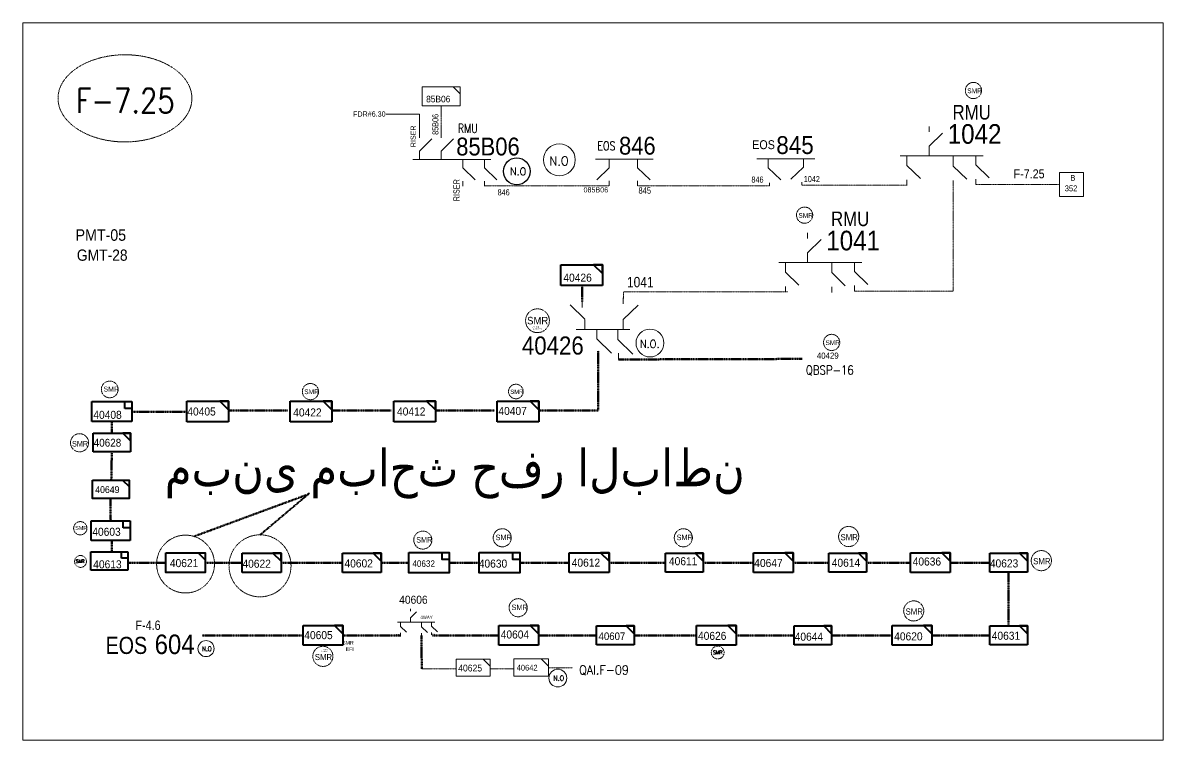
# Model space of a CAD drawing. Header units: metres. Extents: x 65984 to 144644, y -19036 to 23726.
# Drawn here: x 99563 to 100655, y -2833 to -2145 of the extents above; entities that cross this region are included whole.
import ezdxf
from ezdxf.enums import TextEntityAlignment as Align

# ---------------------------------------------------------------- set-up
doc = ezdxf.new("R2010")
doc.units = ezdxf.units.M
doc.header["$MEASUREMENT"] = 0
doc.linetypes.add('DGN Style 3', pattern=[0.013877, 0, -0.013877])
doc.linetypes.add('DGN Style 4', pattern=[1.6, 0.8, -0.4, 0, -0.4])
doc.layers.get('0').update_dxf_attribs({"color": 95, "lineweight": 40})
for name, color, linetype, lineweight in [('d_eos', 111, 'Continuous', 40), ('d_eos no', 121, 'Continuous', 40), ('d_switch', 95, 'Continuous', 40), ('d_tf no', 6, 'Continuous', 40), ('d_ug cable', 95, 'Continuous', 40), ('d_unit sub', 7, 'Continuous', 40), ('fedr no', 95, 'Continuous', 40), ('GRID STATION  04', 7, 'Continuous', 40), ('Level 37', 7, 'Continuous', 0), ('O H MAIN FEEDER', 4, 'Continuous', 100), ('SW N O', 114, 'Continuous', 30)]:
    doc.layers.add(name, color=color, linetype=linetype, lineweight=lineweight)
doc.styles.add('NASKHF', font='naskhf.shx', dxfattribs={"height": 8})
doc.styles.get("Standard").update_dxf_attribs({"font": 'txt.shx'})
doc.styles.add('Style-Arial', font='arial.ttf')
doc.styles.add('Style-ENGINEERING', font='ENGINEERING.shx')
doc.styles.add('Style-msdefault', font='msdefault.shx')
doc.styles.add('Style-simplex', font='simplex.shx')
doc.styles.add('Style-STANDARD', font='STANDARD.shx')

# ---------------------------------------------------------------- blocks, each defined once
blk = doc.blocks.new('TF_8')
at = {"color": 0, "linetype": 'ByBlock', "lineweight": -2}
blk.add_line((6.3, 4.95), (9.9, 1.35), dxfattribs=at)
blk.add_3dface([(-10.1, 4.95), (9.9, 4.95), (9.9, -5.05), (-10.1, -5.05)], dxfattribs=at)
blk = doc.blocks.new('*U3575')
at = {"layer": 'SW N O', "color": 3}
blk.add_circle((0, 0), 16.8, dxfattribs=at)
at = {"layer": 'SW N O', "color": 3, "style": 'Style-STANDARD'}
blk.add_text('N.O', height=9.6, dxfattribs=at).set_placement((1.7, -0.2), align=Align.MIDDLE_CENTER)
blk = doc.blocks.new('*U3660')
at = {"layer": 'd_eos', "color": 2, "linetype": 'Continuous', "lineweight": 13, "ltscale": 1.176603}
for p, q in [((-15, 23.2), (-15, 28.5)), ((-15, 9.5), (-2.1, 22.1)), ((-42.7, 0.3), (36.9, 0.3)), ((-36.2, 0.3), (-36.2, -9)), ((-15, 0.3), (-15, 9.5)), ((8.2, 0.3), (8.2, -9.5)), ((29.8, 0.3), (29.8, -8.3)), ((-36.2, -9), (-23.3, -21.5)), ((8.2, -9.5), (21.1, -22.1)), ((29.8, -8.3), (42.7, -20.8)), ((-36.2, -22.7), (-36.2, -27.9)), ((8.2, -23.3), (8.2, -28.5)), ((29.8, -22), (29.8, -27.2))]:
    blk.add_line(p, q, dxfattribs=at)
blk = doc.blocks.new('*U2272')
at = {"layer": 'd_unit sub', "color": 2, "linetype": 'Continuous', "lineweight": 40}
for p, q in [((-9.2, 4.61), (9.19, 4.61)), ((-9.2, -4.58), (-9.2, 4.61)), ((9.19, 0.73), (5.31, 4.61)), ((5.97, 4.61), (9.19, 4.61)), ((9.19, 4.61), (9.19, 1.4)), ((9.19, 4.61), (9.19, -4.58)), ((9.19, -4.58), (-9.2, -4.58))]:
    blk.add_line(p, q, dxfattribs=at)
blk = doc.blocks.new('*U2271')
at = {"layer": 'd_unit sub', "color": 2, "linetype": 'Continuous', "lineweight": 40, "flags": 128}
blk.add_lwpolyline([(9.33, 0.72), (9.33, 4.66), (5.4, 4.66)], close=True, dxfattribs=at)
at = {"layer": 'd_unit sub', "color": 2, "linetype": 'Continuous', "lineweight": 40, "xscale": 1.012992017752027, "yscale": 1.012992017752027, "zscale": 1.012992017752027}
blk.add_blockref('*U2272', (0.02, -0.02), dxfattribs=at)
blk = doc.blocks.new('*U656')
at = {"layer": 'd_unit sub', "color": 2, "linetype": 'Continuous', "lineweight": 40}
for p, q in [((-9.2, 4.59), (9.19, 4.59)), ((-9.2, -4.61), (-9.2, 4.59)), ((5.97, 4.59), (9.19, 4.59)), ((5.97, 1.37), (5.97, 4.59)), ((9.19, 1.37), (5.97, 1.37)), ((9.19, 4.59), (9.19, 1.37)), ((9.19, 4.59), (9.19, -4.61)), ((9.19, -4.61), (-9.2, -4.61))]:
    blk.add_line(p, q, dxfattribs=at)
blk = doc.blocks.new('TF3')
at = {"color": 0, "linetype": 'ByBlock', "lineweight": -2}
for p, q in [((11.3, 9), (18.3, 9)), ((18.3, 9), (18.3, 2))]:
    blk.add_line(p, q, dxfattribs=at)
at = {"color": 0, "linetype": 'ByBlock', "lineweight": -2, "flags": 128}
blk.add_lwpolyline([(18.3, 2), (11.3, 2), (11.3, 9)], dxfattribs=at)
at = {"color": 0, "linetype": 'ByBlock', "lineweight": -2}
blk.add_3dface([(-21.7, 9), (18.3, 9), (18.3, -11), (-21.7, -11)], dxfattribs=at)
blk = doc.blocks.new('*U2169')
at = {"layer": 'd_unit sub', "color": 2, "linetype": 'Continuous', "lineweight": 40}
for p, q in [((-9.2, 4.59), (9.19, 4.59)), ((-9.2, -4.6), (-9.2, 4.59)), ((9.19, 0.71), (5.31, 4.59)), ((5.97, 4.59), (9.19, 4.59)), ((9.19, 4.59), (9.19, 1.38)), ((9.19, 4.59), (9.19, -4.6)), ((9.19, -4.6), (-9.2, -4.6))]:
    blk.add_line(p, q, dxfattribs=at)
at = {"layer": 'd_unit sub', "color": 2, "linetype": 'Continuous', "lineweight": 40, "flags": 128}
blk.add_lwpolyline([(9.19, 0.71), (9.19, 4.59), (5.31, 4.59)], close=True, dxfattribs=at)
blk = doc.blocks.new('*U2170')
at = {"layer": 'd_unit sub', "color": 2, "linetype": 'Continuous', "lineweight": 40}
for p, q in [((-9.2, 4.59), (9.19, 4.59)), ((-9.2, -4.6), (-9.2, 4.59)), ((9.19, 0.71), (5.31, 4.59)), ((5.97, 4.59), (9.19, 4.59)), ((9.19, 4.59), (9.19, 1.38)), ((9.19, 4.59), (9.19, -4.6)), ((9.19, -4.6), (-9.2, -4.6))]:
    blk.add_line(p, q, dxfattribs=at)
at = {"layer": 'd_unit sub', "color": 2, "linetype": 'Continuous', "lineweight": 40, "flags": 128}
blk.add_lwpolyline([(9.19, 0.71), (9.19, 4.59), (5.31, 4.59)], close=True, dxfattribs=at)
blk = doc.blocks.new('*U3661')
at = {"layer": 'd_unit sub', "color": 5, "linetype": 'Continuous', "lineweight": 40}
for p, q in [((-9.2, 4.59), (9.19, 4.59)), ((-9.2, -4.6), (-9.2, 4.59)), ((9.19, 0.71), (5.31, 4.59)), ((5.97, 4.59), (9.19, 4.59)), ((9.19, 4.59), (9.19, 1.38)), ((9.19, 4.59), (9.19, -4.6)), ((9.19, -4.6), (-9.2, -4.6))]:
    blk.add_line(p, q, dxfattribs=at)
at = {"layer": 'd_unit sub', "color": 5, "linetype": 'Continuous', "lineweight": 40, "flags": 128}
blk.add_lwpolyline([(9.19, 0.71), (9.19, 4.59), (5.31, 4.59)], close=True, dxfattribs=at)
blk = doc.blocks.new('*U3663')
at = {"layer": 'd_unit sub', "color": 5, "linetype": 'Continuous', "lineweight": 40}
for p, q in [((-9.2, 4.61), (9.19, 4.61)), ((-9.2, -4.58), (-9.2, 4.61)), ((9.19, 0.73), (5.31, 4.61)), ((5.97, 4.61), (9.19, 4.61)), ((9.19, 4.61), (9.19, 1.4)), ((9.19, 4.61), (9.19, -4.58)), ((9.19, -4.58), (-9.2, -4.58))]:
    blk.add_line(p, q, dxfattribs=at)
blk = doc.blocks.new('*U3662')
at = {"layer": 'd_unit sub', "color": 5, "linetype": 'Continuous', "lineweight": 40, "flags": 128}
blk.add_lwpolyline([(9.33, 0.72), (9.33, 4.66), (5.4, 4.66)], close=True, dxfattribs=at)
at = {"layer": 'd_unit sub', "color": 5, "linetype": 'Continuous', "lineweight": 40, "xscale": 1.012992017752027, "yscale": 1.012992017752027, "zscale": 1.012992017752027}
blk.add_blockref('*U3663', (0.02, -0.02), dxfattribs=at)
blk = doc.blocks.new('*U3200')
at = {"layer": 'd_unit sub', "color": 2, "linetype": 'Continuous', "lineweight": 40}
for p, q in [((-9.2, 4.61), (9.19, 4.61)), ((-9.2, -4.58), (-9.2, 4.61)), ((9.19, 0.73), (5.31, 4.61)), ((5.97, 4.61), (9.19, 4.61)), ((9.19, 4.61), (9.19, 1.4)), ((9.19, 4.61), (9.19, -4.58)), ((9.19, -4.58), (-9.2, -4.58))]:
    blk.add_line(p, q, dxfattribs=at)
blk = doc.blocks.new('*U3199')
at = {"layer": 'd_unit sub', "color": 2, "linetype": 'Continuous', "lineweight": 40, "flags": 128}
blk.add_lwpolyline([(9.33, 0.72), (9.33, 4.66), (5.4, 4.66)], close=True, dxfattribs=at)
at = {"layer": 'd_unit sub', "color": 2, "linetype": 'Continuous', "lineweight": 40, "xscale": 1.012992017752027, "yscale": 1.012992017752027, "zscale": 1.012992017752027}
blk.add_blockref('*U3200', (0.02, -0.02), dxfattribs=at)
blk = doc.blocks.new('*U3840')
at = {"layer": 'SW N O', "color": 3, "lineweight": 13}
blk.add_circle((0, 0), 16.8, dxfattribs=at)
at = {"layer": 'SW N O', "color": 3, "lineweight": 13, "style": 'Style-STANDARD'}
blk.add_text('N.O.', height=9.6, dxfattribs=at).set_placement((-0.3, -1.1), align=Align.MIDDLE_CENTER)
blk = doc.blocks.new('*U4100')
at = {"layer": 'SW N O', "color": 3, "lineweight": 13}
blk.add_circle((0, 0), 16.8, dxfattribs=at)
at = {"layer": 'SW N O', "color": 3, "lineweight": 13, "style": 'Style-STANDARD'}
blk.add_text('N.O', height=9.6, dxfattribs=at).set_placement((-0.3, -1.1), align=Align.MIDDLE_CENTER)
blk = doc.blocks.new('*U4215')
at = {"layer": 'd_eos', "color": 2, "linetype": 'Continuous', "lineweight": 13, "ltscale": 0.705931}
for p, q in [((-15, 23.2), (-15, 28.5)), ((-42.7, 0.3), (36.9, 0.3)), ((-36.2, 0.3), (-36.2, -9)), ((-15, 9.5), (-2.1, 22.1)), ((-15, 0.3), (-15, 9.5)), ((8.2, 0.3), (8.2, -9.5)), ((29.8, 0.3), (29.8, -8.3)), ((-36.2, -9), (-23.3, -21.5)), ((-36.2, -22.7), (-36.2, -27.9)), ((8.2, -9.5), (21.1, -22.1)), ((8.2, -23.3), (8.2, -28.5)), ((29.8, -8.3), (42.7, -20.8)), ((29.8, -22), (29.8, -27.2))]:
    blk.add_line(p, q, dxfattribs=at)
blk = doc.blocks.new('*U3155')
at = {"layer": 'd_unit sub', "color": 1, "linetype": 'Continuous', "lineweight": 13}
for p, q in [((-9.2, 4.59), (9.19, 4.59)), ((-9.2, -4.6), (-9.2, 4.59)), ((9.19, 0.71), (5.31, 4.59)), ((5.97, 4.59), (9.19, 4.59)), ((9.19, 4.59), (9.19, 1.38)), ((9.19, 4.59), (9.19, -4.6)), ((9.19, -4.6), (-9.2, -4.6))]:
    blk.add_line(p, q, dxfattribs=at)
at = {"layer": 'd_unit sub', "color": 1, "linetype": 'Continuous', "lineweight": 13, "flags": 128}
blk.add_lwpolyline([(9.19, 0.71), (9.19, 4.59), (5.31, 4.59)], close=True, dxfattribs=at)
blk = doc.blocks.new('*U1430')
at = {"layer": 'SW N O', "color": 3, "lineweight": 13}
blk.add_circle((0, 0), 16.8, dxfattribs=at)
at = {"layer": 'SW N O', "color": 3, "lineweight": 13, "style": 'Style-STANDARD'}
blk.add_text('N.O', height=9.6, dxfattribs=at).set_placement((1.7, -0.2), align=Align.MIDDLE_CENTER)

msp = doc.modelspace()

# ---------------------------------------------------------------- linework, layer by layer
at = {"layer": 'd_eos', "color": 7, "linetype": 'Continuous', "lineweight": 13, "ltscale": 1.091469}
for p, q in [((99943.2, -2232.9), (99911.5, -2232.9)), ((99943.2, -2255.5), (99943.2, -2232.9)), ((100111.8, -2276.1), (100167.1, -2276.1)), ((100125.1, -2276.1), (100125.1, -2284.1)), ((100152.2, -2276.1), (100152.2, -2284.1)), ((100321.8, -2275.5), (100266.5, -2275.5)), ((100277.2, -2276.3), (100277.2, -2284.2)), ((100310.9, -2275.5), (100310.9, -2283.5)), ((100125.1, -2284.1), (100113.1, -2295.7)), ((100152.2, -2284.1), (100164.1, -2295.7)), ((100277.2, -2284.2), (100289.2, -2295.9)), ((100310.9, -2283.5), (100298.9, -2295.1)), ((100125.1, -2296.8), (100125.1, -2301.6)), ((100152.2, -2296.8), (100152.2, -2301.6))]:
    msp.add_line(p, q, dxfattribs=at)
at = {"layer": 'd_eos', "color": 2, "linetype": 'Continuous', "lineweight": 13, "ltscale": 1.091469}
for p, q in [((99943.2, -2268.2), (99955.2, -2256.6)), ((99964, -2255.5), (99964, -2250.7)), ((99964, -2268.2), (99976, -2256.6)), ((99943.2, -2276.2), (99943.2, -2268.2)), ((99964, -2276.2), (99964, -2268.2)), ((100011.7, -2276.2), (99937, -2276.2)), ((99984.8, -2276.2), (99984.8, -2284.1)), ((100005.5, -2276.2), (100005.5, -2284.1)), ((99984.8, -2284.1), (99996.7, -2295.8)), ((100005.5, -2284.1), (100017.5, -2295.8)), ((99984.8, -2296.9), (99984.8, -2301.7)), ((100005.5, -2296.9), (100005.5, -2301.7))]:
    msp.add_line(p, q, dxfattribs=at)
at = {"layer": 'd_eos', "color": 7, "linetype": 'Continuous', "lineweight": 13, "ltscale": 0.820277}
for p, q in [((100278.6, -2298.6), (100278.6, -2301.6)), ((100309.5, -2297.9), (100309.5, -2300.9))]:
    msp.add_line(p, q, dxfattribs=at)
at = {"layer": 'd_eos', "color": 2, "linetype": 'Continuous', "lineweight": 13, "ltscale": 1.297191}
for p, q in [((100099.1, -2418.1), (100099.1, -2412.4)), ((100138.5, -2414.5), (100138.5, -2408.7)), ((100101.8, -2429.3), (100087.5, -2415.5)), ((100138.5, -2429.6), (100152.8, -2415.8)), ((100101.7, -2438.8), (100101.7, -2429.4)), ((100138.5, -2439), (100138.5, -2429.6)), ((100144.8, -2439), (100093.5, -2439)), ((100113.2, -2438.8), (100113.2, -2448.2)), ((100113, -2448), (100127.2, -2461.8)), ((100114.3, -2461.3), (100114.3, -2467))]:
    msp.add_line(p, q, dxfattribs=at)
at = {"layer": 'd_eos', "color": 2, "linetype": 'Continuous', "lineweight": 13, "ltscale": 1.323664}
for p, q in [((100133.3, -2439.2), (100133.3, -2448.8)), ((100133.1, -2448.7), (100147.6, -2462.8)), ((100134, -2461.9), (100134, -2467.8))]:
    msp.add_line(p, q, dxfattribs=at)
at = {"layer": 'd_ug cable', "color": 5, "linetype": 'DGN Style 3', "lineweight": 13}
for p, q in [((99964, -2250.7), (99964, -2224.9)), ((100125.1, -2301.6), (100005.5, -2301.6)), ((100278.6, -2301.6), (100152.2, -2301.6)), ((100410.2, -2300.9), (100309.5, -2300.9)), ((100454.5, -2301.5), (100454.5, -2402.3)), ((100476.2, -2300.1), (100556.3, -2300.1)), ((100454.5, -2402.3), (100359.8, -2402.3))]:
    msp.add_line(p, q, dxfattribs=at)
at = {"layer": 'd_ug cable', "color": 5, "linetype": 'DGN Style 3', "lineweight": 100}
for p, q in [((100099.1, -2412.4), (100099.1, -2397.5)), ((100114.3, -2516.7), (100114.3, -2459.6)), ((99720.4, -2518.1), (99668, -2518.1)), ((99817.2, -2516.7), (99760.1, -2516.7)), ((99916.3, -2516.7), (99859.2, -2516.7)), ((100015.3, -2516.7), (99958.2, -2516.7)), ((100114.3, -2516.7), (100057.2, -2516.7)), ((99648.8, -2538.3), (99648.8, -2527.1)), ((99648.7, -2556.3), (99648.2, -2583.3)), ((99647.4, -2600.9), (99647.6, -2622.5)), ((99664.1, -2662.5), (99699.8, -2662.5)), ((99738, -2662.5), (99773.6, -2662.5)), ((99810.9, -2662.5), (99869.5, -2662.5)), ((99906.7, -2662.5), (99933, -2662.5)), ((99971.8, -2662.5), (100000.6, -2662.5)), ((100039.4, -2662.5), (100086.8, -2662.5)), ((100124.8, -2662.5), (100178.9, -2662.5)), ((100214.9, -2662.5), (100262.2, -2662.5)), ((100301.2, -2662.5), (100335.3, -2662.5)), ((100371.3, -2662.5), (100412.4, -2662.5)), ((100451.4, -2662.5), (100489.5, -2662.5)), ((100507.5, -2671.5), (100507.5, -2722)), ((99735.1, -2732.1), (99831.8, -2732.1)), ((99869.8, -2732.1), (99925.3, -2732.1)), ((99945.2, -2731.9), (99945.5, -2764.3)), ((99955.1, -2732.1), (100018.3, -2732.1)), ((100057.3, -2732.1), (100112.8, -2732.1)), ((100149.6, -2732.1), (100208.5, -2732.1)), ((100246.5, -2732.1), (100302, -2732.1)), ((100338, -2732.1), (100395, -2732.1)), ((100434, -2732.1), (100489.5, -2732.1))]:
    msp.add_line(p, q, dxfattribs=at)
at = {"layer": 'd_ug cable', "color": 151, "linetype": 'DGN Style 3', "lineweight": 100}
msp.add_line((100134, -2467.8), (100309.7, -2467.3), dxfattribs=at)
at = {"layer": 'd_ug cable', "color": 6, "linetype": 'DGN Style 3', "lineweight": 100}
for p, q in [((99836.7, -2597), (99727.4, -2637.3)), ((99837.7, -2596.1), (99790.6, -2635.9))]:
    msp.add_line(p, q, dxfattribs=at)
at = {"layer": 'd_ug cable', "color": 2, "linetype": 'DGN Style 3', "lineweight": 100}
msp.add_line((99648.8, -2641.1), (99648.8, -2652), dxfattribs=at)
at = {"layer": 'd_ug cable', "color": 1, "linetype": 'DGN Style 3', "lineweight": 13}
for p, q in [((99945.5, -2764.3), (99978.4, -2764.2)), ((100010.7, -2764.2), (100033.6, -2764.2)), ((100066.9, -2763.2), (100090, -2763.1))]:
    msp.add_line(p, q, dxfattribs=at)
at = {"layer": 'd_ug cable', "color": 5, "linetype": 'DGN Style 3', "lineweight": 13, "flags": 128}
msp.add_lwpolyline([(100296, -2403), (100138.6, -2403), (100138.6, -2409.6)], dxfattribs=at)
at = {"layer": 'd_ug cable', "color": 2, "linetype": 'DGN Style 3', "lineweight": 0}
for centre, radius in [((100473.8, -2210.2), 7.77), ((100312.1, -2329.6), 7.77), ((100056.3, -2430.7), 11.4), ((100338, -2451.5), 7.77), ((99838.9, -2498.6), 7.77), ((100035.6, -2498.5), 6.99), ((99617.8, -2547.6), 8.67), ((100022.6, -2638.6), 8.67), ((100196, -2638.6), 8.67), ((100354.3, -2637.4), 9.64), ((99946.5, -2640.8), 8.67), ((100538.8, -2660.5), 9.64), ((100037.8, -2705.6), 8.67), ((100416.6, -2708.7), 9.64), ((99850.8, -2752.2), 9.64)]:
    msp.add_circle(centre, radius, dxfattribs=at)
at = {"layer": 'd_ug cable', "color": 2, "linetype": 'DGN Style 3', "lineweight": 13}
for centre, radius in [((99646.7, -2496.5), 8.02), ((99618.5, -2629.5), 6.37), ((99719.3, -2663.8), 27.7), ((99790.6, -2665.5), 29.7), ((99618.7, -2661.3), 5.68)]:
    msp.add_circle(centre, radius, dxfattribs=at)
at = {"layer": 'd_ug cable', "color": 2, "linetype": 'DGN Style 4', "lineweight": 13}
msp.add_circle((100228.9, -2748.5), 6.12, dxfattribs=at)
at = {"layer": 'fedr no', "color": 82, "linetype": 'DGN Style 3', "lineweight": 13, "true_color": 0x1dc70e}
msp.add_ellipse((99661.3, -2217.7), major_axis=(64.1, 0), ratio=0.651175, dxfattribs=at)
at = {"layer": 'GRID STATION  04', "color": 74, "linetype": 'Continuous', "lineweight": 13, "ltscale": 0.825419, "flags": 128}
msp.add_lwpolyline([(100579.2, -2288.7), (100579.2, -2311.6), (100556.3, -2311.6), (100556.3, -2288.7)], close=True, dxfattribs=at)
at = {"layer": 'O H MAIN FEEDER', "color": 140, "linetype": 'Continuous', "lineweight": 13, "flags": 128}
msp.add_lwpolyline([(99563.5, -2145.3), (100655.5, -2145.3), (100655.5, -2832.5), (99563.5, -2832.5)], close=True, dxfattribs=at)

# ---------------------------------------------------------------- block references
at = {"layer": 'd_eos', "color": 2, "linetype": 'Continuous', "lineweight": 13, "ltscale": 1.176603}
for p in [(100446.3, -2273), (100330, -2375.1)]:
    msp.add_blockref('*U3660', p, dxfattribs=at)
at = {"layer": 'd_eos', "color": 2, "linetype": 'Continuous', "lineweight": 13, "ltscale": 0.705931, "xscale": 0.4499610565595348, "yscale": 0.4499610565595348, "zscale": 0.4499610565595348}
msp.add_blockref('*U4215', (99941.5, -2719.5), dxfattribs=at)
at = {"layer": 'd_unit sub', "color": 2, "linetype": 'Continuous', "lineweight": 13, "xscale": 1.825593250780186, "yscale": 1.825593250780186, "zscale": 0.4273225847754151}
msp.add_blockref('TF_8', (99964.2, -2215.7), dxfattribs=at)
at = {"layer": 'd_unit sub', "color": 2, "linetype": 'Continuous', "lineweight": 40}
for name, p, xscale, yscale, zscale in [('*U2271', (100098.5, -2387), 2.139483024768064, 2.139483024768064, 2.139483024768064), ('*U656', (99648.8, -2517.5), 2.085904764848242, 2.085904764848242, 2.085904764848242), ('*U3199', (99839.5, -2517.6), 2.139483024768064, 2.139483024768064, 2.139483024768064), ('*U2271', (100037.6, -2517.6), 2.139483024768064, 2.139483024768064, 2.139483024768064), ('*U2170', (99648.7, -2547.3), 1.959216825197557, 1.959216825197557, 1.959216825197557), ('*U656', (99647.6, -2631.8), 2.020635071101134, 2.020635071101134, 2.020635071101134), ('*U656', (99646.4, -2660.8), 1.9305216, 1.9305216, 1.9305216), ('*U2169', (100196.9, -2662.5), 1.959216825197557, 1.959216825197557, 1.959216825197557), ('*U2170', (100353.3, -2662.5), 1.959216825197557, 1.959216825197557, 1.959216825197557), ('*U2169', (100507.5, -2662.5), 1.959216825197557, 1.959216825197557, 1.959216825197557), ('*U2169', (99850.8, -2732.1), 2.067752602685956, 2.067752602685956, 2.067752602685956), ('*U2170', (100038.3, -2732.1), 2.067752602685956, 2.067752602685956, 2.067752602685956), ('*U2170', (100227.5, -2732.1), 2.067752602685956, 2.067752602685956, 2.067752602685956), ('*U2170', (100415, -2732.1), 2.067752602685956, 2.067752602685956, 2.067752602685956)]:
    msp.add_blockref(name, p, dxfattribs=dict(at, xscale=xscale, yscale=yscale, zscale=zscale))
at = {"layer": 'd_unit sub', "color": 5, "linetype": 'Continuous', "lineweight": 40}
for name, p, xscale, yscale, zscale in [('*U3662', (99740.5, -2517.6), 2.139483024768064, 2.139483024768064, 2.139483024768064), ('*U3662', (99938.6, -2517.6), 2.139483024768064, 2.139483024768064, 2.139483024768064), ('*U3661', (99792.2, -2662.5), 2.025749109050062, 2.025749109050062, 2.025749109050062), ('*U3661', (99888.1, -2662.5), 2.025749109050062, 2.025749109050062, 2.025749109050062), ('*U3661', (100105.8, -2662.5), 2.067752602685956, 2.067752602685956, 2.067752602685956), ('*U3661', (100282.2, -2662.5), 2.067752602685956, 2.067752602685956, 2.067752602685956), ('*U3661', (100432.4, -2662.5), 2.067752602685956, 2.067752602685956, 2.067752602685956), ('*U3661', (100130.8, -2732.1), 1.959216825197557, 1.959216825197557, 1.959216825197557), ('*U3661', (100320, -2732.1), 1.959216825197557, 1.959216825197557, 1.959216825197557), ('*U3661', (100507.5, -2732.1), 1.959216825197557, 1.959216825197557, 1.959216825197557)]:
    msp.add_blockref(name, p, dxfattribs=dict(at, xscale=xscale, yscale=yscale, zscale=zscale))
at = {"layer": 'd_unit sub', "color": 5, "linetype": 'Continuous', "lineweight": 40, "rotation": 359.9999999999999}
for p, xscale, yscale, zscale in [((99647.9, -2592), 1.762387712679028, 1.762387712679028, 0.7414863964609234), ((99719.4, -2662.4), 1.881944884511197, 1.881944884511197, 0.8238737738454704)]:
    msp.add_blockref('TF_8', p, dxfattribs=dict(at, xscale=xscale, yscale=yscale, zscale=zscale))
at = {"layer": 'd_unit sub', "color": 2, "linetype": 'Continuous', "lineweight": 40, "xscale": 0.9701877012165797, "yscale": 0.9701877012165797, "zscale": 0.251116726268099, "rotation": 359.9999999999999}
for p in [(99954.1, -2661.5), (100021.6, -2661.5)]:
    msp.add_blockref('TF3', p, dxfattribs=at)
at = {"layer": 'd_unit sub', "color": 1, "linetype": 'Continuous', "lineweight": 13}
for p, xscale, yscale, zscale in [((99994.8, -2762.9), 1.770743307704002, 1.770743307704002, 1.770743307704002), ((100050.3, -2762.9), 1.799365463635664, 1.799365463635664, 1.799365463635664)]:
    msp.add_blockref('*U3155', p, dxfattribs=dict(at, xscale=xscale, yscale=yscale, zscale=zscale))
at = {"layer": 'SW N O', "color": 3, "lineweight": 13}
for name, p, xscale, yscale, zscale in [('*U4100', (100077.3, -2276.6), 0.9074053153852671, 0.9074053153852671, 0.9074053153852671), ('*U3840', (100164, -2452.1), 0.7930424112422305, 0.7930424112422305, 0.7930424112422305), ('*U1430', (99738.9, -2744.8), 0.4576307894164675, 0.4576307894164675, 0.4576307894164675), ('*U1430', (100075.8, -2773), 0.508478654907186, 0.508478654907186, 0.508478654907186)]:
    msp.add_blockref(name, p, dxfattribs=dict(at, xscale=xscale, yscale=yscale, zscale=zscale))
at = {"layer": 'SW N O', "color": 3, "xscale": 0.763944110012003, "yscale": 0.763944110012003, "zscale": 0.763944110012003}
msp.add_blockref('*U3575', (100036.5, -2287.6), dxfattribs=at)

# ---------------------------------------------------------------- texts
at = {"color": 4, "insert": (99855.7, -2747.6), "char_height": 0.865, "attachment_point": 9}
msp.add_mtext('\\FENGINEERING;\\H1x;\\W1.09375;ACTIVE\\P08.18.2024', dxfattribs=at)
at = {"layer": 'd_eos no', "color": 2, "linetype": 'Continuous', "lineweight": 13, "style": 'Style-Arial', "width": 0.88}
for s, p in [('1042', (100500.6, -2242.4)), ('1041', (100384.3, -2344.5))]:
    msp.add_text(s, height=18.81, dxfattribs=at).set_placement(p, align=Align.TOP_RIGHT)
for s, height, p in [('85B06', 17.1, (99978.5, -2255.3)), ('40426', 17.32, (100041.4, -2445.8)), ('مبنى مباحث حفر الباطن', 35.632, (99699.5, -2553.6))]:
    msp.add_text(s, height=height, dxfattribs=at).set_placement(p, align=Align.TOP_LEFT)
at = {"layer": 'd_eos no', "color": 7, "linetype": 'Continuous', "lineweight": 13, "style": 'Style-Arial'}
for s, height, width, p in [('846', 17.1, 0.88, (100134.4, -2254.5)), ('845', 17.1, 0.9, (100285, -2253.9)), ('PMT-05', 11.06, 0.88, (99614, -2343.1)), ('GMT-28', 10.78, 0.88, (99615.2, -2362.5))]:
    msp.add_text(s, height=height, dxfattribs=dict(at, width=width)).set_placement(p, align=Align.TOP_LEFT)
at = {"layer": 'd_eos no', "color": 7, "linetype": 'Continuous', "lineweight": 13, "style": 'Style-Arial', "width": 0.88}
msp.add_text('604', height=18.66, dxfattribs=at).set_placement((99689.7, -2750))
at = {"layer": 'd_switch', "color": 2, "linetype": 'Continuous', "lineweight": 13, "style": 'Style-msdefault'}
for s, height, width, p in [('FDR#6.30', 4.99, 0.857143, (99879.7, -2230.2)), ('F-7.25', 8.55, 0.9, (100512.2, -2285.7))]:
    msp.add_text(s, height=height, dxfattribs=dict(at, width=width)).set_placement(p, align=Align.TOP_LEFT)
at = {"layer": 'd_switch', "color": 7, "linetype": 'Continuous', "lineweight": 13, "style": 'Style-ENGINEERING', "width": 0.857143}
for s, p in [('85B06', (99955.6, -2232.6)), ('RISER', (99975.8, -2295.1))]:
    msp.add_text(s, height=5.86, rotation=90, dxfattribs=at).set_placement(p, align=Align.TOP_RIGHT)
at = {"layer": 'd_switch', "color": 2, "linetype": 'Continuous', "lineweight": 13, "style": 'Style-msdefault', "width": 0.857143}
msp.add_text('RISER', height=4.99, rotation=90, dxfattribs=at).set_placement((99934.8, -2264.5), align=Align.TOP_LEFT)
at = {"layer": 'd_switch', "color": 7, "linetype": 'Continuous', "lineweight": 13, "style": 'Style-msdefault', "width": 0.857143}
for s, height, p in [('085B06', 4.99, (100100.4, -2302.8)), ('845', 6.11, (100153, -2302.9))]:
    msp.add_text(s, height=height, dxfattribs=at).set_placement(p, align=Align.TOP_LEFT)
at = {"layer": 'd_switch', "color": 7, "linetype": 'Continuous', "lineweight": 13, "style": 'Style-ENGINEERING', "width": 0.857143}
msp.add_text('846', height=5.86, dxfattribs=at).set_placement((100029.7, -2304.8), align=Align.TOP_RIGHT)
at = {"layer": 'd_switch', "color": 7, "linetype": 'Continuous', "lineweight": 13, "insert": (100167.5, -2388.7), "char_height": 9.988, "attachment_point": 3, "style": 'NASKHF'}
msp.add_mtext('\\FENGINEERING;\\H1x;\\W0.857143;1041', dxfattribs=at)
at = {"layer": 'd_switch', "color": 2, "linetype": 'Continuous', "lineweight": 13, "attachment_point": 3, "style": 'NASKHF'}
for s, insert, char_height in [('\\FENGINEERING;\\H1x;\\W0.857143;F-4.6', (99695.4, -2717.9), 8.989), ('\\FENGINEERING;\\H1x;\\W0.857143;SMR\\PEFI', (99880.3, -2737.4), 3.612)]:
    msp.add_mtext(s, dxfattribs=dict(at, insert=insert, char_height=char_height))
at = {"layer": 'd_tf no', "color": 2, "linetype": 'Continuous', "lineweight": 13, "style": 'Style-msdefault', "width": 0.945946}
msp.add_text('85B06', height=6.33, dxfattribs=at).set_placement((99949.7, -2215.2), align=Align.TOP_LEFT)
at = {"layer": 'd_tf no', "color": 1, "linetype": 'Continuous', "lineweight": 13, "style": 'Style-msdefault'}
for s, height, width, p in [('SMR', 4.55, 0.945946, (100467.9, -2208.2)), ('SMR', 4.55, 0.945946, (100306.2, -2327.6)), ('SMR', 7.19, 0.945946, (100046.4, -2427)), ('SMR', 4.55, 0.945946, (100332.1, -2449.5)), ('SMR', 4.55, 0.945946, (99833, -2496.5)), ('SMR', 4.09, 0.945946, (100030.3, -2496.7)), ('SMR', 5.3, 0.945946, (99610.6, -2545.9)), ('SMR', 5.3, 0.945946, (99940.2, -2637.9)), ('SMR', 5.3, 0.945946, (100016.2, -2635.6)), ('SMR', 5.3, 0.945946, (100189.6, -2635.6)), ('SMR', 5.89, 0.945946, (100346.5, -2635.1)), ('SMR', 5.89, 0.945946, (100531, -2658.1)), ('SMR', 5.3, 0.945946, (100031.5, -2702.6)), ('SMR', 5.89, 0.945946, (100408.8, -2706.3)), ('SMR', 5.89, 0.945946, (99843.1, -2749.9)), ('40625', 6.49, 0.947368, (99980.4, -2760.2)), ('40642', 5.51, 0.947368, (100036.4, -2760.3))]:
    msp.add_text(s, height=height, dxfattribs=dict(at, width=width)).set_placement(p, align=Align.TOP_LEFT)
at = {"layer": 'd_tf no', "color": 2, "linetype": 'Continuous', "lineweight": 40, "style": 'Style-msdefault', "width": 0.947368}
for s, height, p in [('40426', 7.72, (100081.1, -2385.6)), ('40429', 5.94, (100323.8, -2461.2)), ('40408', 7.72, (99631, -2517)), ('40422', 7.72, (99822.4, -2514.7)), ('40407', 7.72, (100018.9, -2513.3)), ('40628', 7.5, (99631.3, -2543.8)), ('40603', 7.72, (99630, -2629)), ('40613', 7.72, (99630.9, -2660.2)), ('40632', 6.14, (99936.5, -2660.3)), ('40630', 7.72, (100000.1, -2659.5)), ('40611', 7.72, (100182.2, -2657.2)), ('40614', 7.72, (100338.1, -2658.7)), ('40623', 7.72, (100489.5, -2659.3)), ('40606', 7.72, (99923.9, -2694.1)), ('40605', 7.72, (99833, -2728)), ('40604', 7.72, (100021.1, -2727.4)), ('40626', 7.72, (100210, -2728.7)), ('40620', 7.72, (100397.9, -2729.2))]:
    msp.add_text(s, height=height, dxfattribs=at).set_placement(p, align=Align.TOP_LEFT)
at = {"layer": 'd_tf no', "color": 5, "linetype": 'Continuous', "lineweight": 40, "style": 'Style-msdefault', "width": 0.947368}
for s, height, p in [('40405', 7.72, (99721, -2513.8)), ('40412', 7.72, (99921.8, -2513.8)), ('40649', 6.59, (99632.8, -2589.2)), ('40621', 7.72, (99704.3, -2659)), ('40622', 7.72, (99773.8, -2659.6)), ('40602', 7.72, (99871.5, -2659.3)), ('40612', 7.72, (100089.1, -2658.6)), ('40647', 7.72, (100263.9, -2658.9)), ('40636', 7.72, (100415.6, -2657.5)), ('40607', 7.27, (100114.8, -2729.3)), ('40644', 7.72, (100302.6, -2729.5)), ('40631', 7.72, (100491.3, -2728.6))]:
    msp.add_text(s, height=height, dxfattribs=at).set_placement(p, align=Align.TOP_LEFT)
at = {"layer": 'd_tf no', "color": 7, "linetype": 'Continuous', "lineweight": 40, "style": 'Style-msdefault', "width": 0.947368}
for s, height, p in [('40605', 1, (99920.3, -2730.8)), ('40604', 0.861, (99955.3, -2730.4))]:
    msp.add_text(s, height=height, dxfattribs=at).set_placement(p, align=Align.TOP_LEFT)
at = {"layer": 'd_tf no', "color": 1, "linetype": 'Continuous', "lineweight": 13, "style": 'Style-simplex', "width": 0.909091}
msp.add_text('SMR', height=3.6, dxfattribs=at).set_placement((100228.9, -2748.4), align=Align.MIDDLE_CENTER)
at = {"layer": 'd_tf no', "color": 121, "linetype": 'Continuous', "lineweight": 40, "insert": (100051.7, -2436), "char_height": 1.227, "attachment_point": 1, "style": 'NASKHF'}
msp.add_mtext('\\Fmsdefault;\\H1x;\\W0.945946;ACTIVE\\P14.08.2024', dxfattribs=at)
at = {"layer": 'd_tf no', "color": 1, "lineweight": 13, "insert": (99640.7, -2493.8), "char_height": 4.749, "attachment_point": 1, "style": 'NASKHF'}
msp.add_mtext('\\Fmsdefault;\\H1x;\\W0.925;SMR\\P', dxfattribs=at)
at = {"layer": 'd_tf no', "color": 1, "linetype": 'Continuous', "lineweight": 40, "insert": (99613.6, -2627.3), "char_height": 3.787, "attachment_point": 1, "style": 'NASKHF'}
msp.add_mtext('\\Fmsdefault;\\H1x;\\W0.945946;SMR^I', dxfattribs=at)
at = {"layer": 'd_tf no', "color": 1, "linetype": 'Continuous', "lineweight": 40, "ltscale": 0.9, "insert": (99618.4, -2661.1), "char_height": 3.263, "width": 8.194, "attachment_point": 5, "line_spacing_factor": 1.2, "style": 'Style-STANDARD'}
msp.add_mtext('\\H1x;\\W0.909091;SMR\\P', dxfattribs=at)
at = {"layer": 'd_tf no', "color": 7, "linetype": 'Continuous', "lineweight": 40, "insert": (99944.2, -2713.3), "char_height": 3.006, "attachment_point": 1, "style": 'NASKHF'}
msp.add_mtext('\\Fmsdefault;\\H1x;\\W0.947368;4WAY', dxfattribs=at)
at = {"layer": 'fedr no', "color": 6, "linetype": 'Continuous', "lineweight": 13, "style": 'Style-STANDARD', "width": 0.909091}
msp.add_text('F-7.25', height=23.38, dxfattribs=at).set_placement((99661.6, -2219.9), align=Align.MIDDLE_CENTER)
at = {"layer": 'fedr no', "color": 55, "linetype": 'Continuous', "lineweight": 13, "style": 'Style-STANDARD', "width": 0.909091}
msp.add_text('QBSP-16', height=8.64, dxfattribs=at).set_placement((100336.2, -2478), align=Align.MIDDLE_CENTER)
at = {"layer": 'fedr no', "color": 7, "linetype": 'Continuous', "lineweight": 13, "style": 'Style-simplex', "width": 0.909091}
msp.add_text('QAI.F-09', height=8.64, dxfattribs=at).set_placement((100120, -2765.2), align=Align.MIDDLE_CENTER)
at = {"layer": 'GRID STATION  04', "color": 74, "linetype": 'Continuous', "lineweight": 13, "style": 'Style-msdefault', "width": 0.888889}
for s, p in [('B', (100566.5, -2291)), ('352', (100561.2, -2301.1))]:
    msp.add_text(s, height=5.61, dxfattribs=at).set_placement(p, align=Align.TOP_LEFT)
at = {"layer": 'Level 37', "color": 2, "linetype": 'Continuous', "lineweight": 13, "style": 'Style-msdefault', "width": 0.86}
for p in [(100490.4, -2224), (100374.1, -2326.1)]:
    msp.add_text('RMU', height=14, rotation=0.0004, dxfattribs=at).set_placement(p, align=Align.TOP_RIGHT)
at = {"layer": 'Level 37', "color": 2, "linetype": 'Continuous', "lineweight": 13, "style": 'Style-STANDARD', "width": 0.854701}
msp.add_text('RMU', height=8.54, dxfattribs=at).set_placement((99989.6, -2246.4), align=Align.MIDDLE_CENTER)
at = {"layer": 'Level 37', "color": 7, "linetype": 'Continuous', "lineweight": 13, "style": 'Style-STANDARD', "width": 0.854701}
msp.add_text('EOS', height=8.54, dxfattribs=at).set_placement((100122.3, -2263.2), align=Align.MIDDLE_CENTER)
at = {"layer": 'Level 37', "color": 7, "linetype": 'Continuous', "lineweight": 13}
for s, height, style, width, p in [('EOS', 8.55, 'Style-msdefault', 0.9, (100261.9, -2257.8)), ('846', 5.86, 'Style-ENGINEERING', 0.857143, (100261.2, -2292.6)), ('1042', 5.86, 'Style-ENGINEERING', 0.857143, (100311.3, -2292.1)), ('EOS', 16.4, 'Style-msdefault', 0.86, (99642.7, -2733.5))]:
    msp.add_text(s, height=height, dxfattribs=dict(at, style=style, width=width)).set_placement(p, align=Align.TOP_LEFT)

doc.saveas('drawing.dxf')
